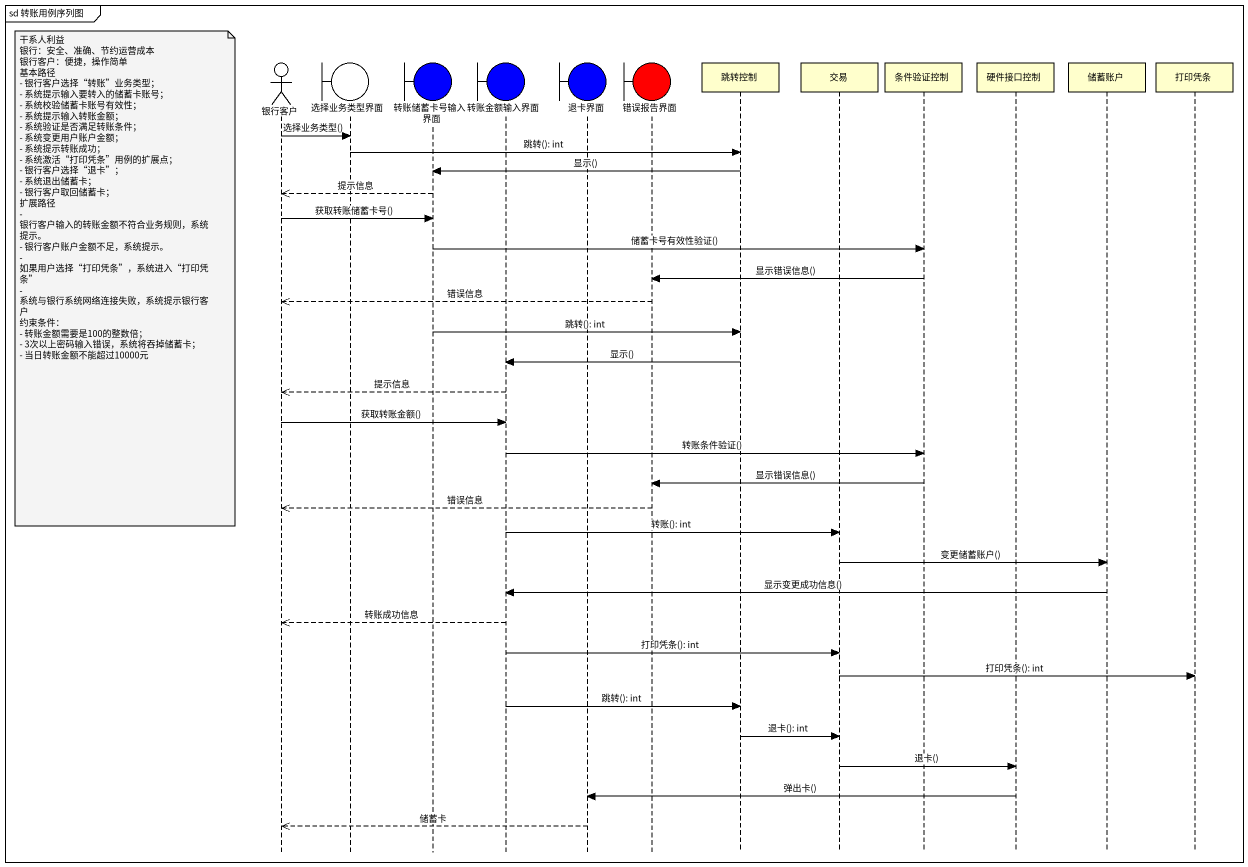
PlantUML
@startuml
mainframe sd 转账用例序列图
hide footbox
actor 银行客户
boundary 选择业务类型界面
boundary 转账储蓄卡号输入界面 #0000FF
boundary 转账金额输入界面 #0000FF
boundary 退卡界面 #0000FF
boundary 错误报告界面 #FF0000
participant 跳转控制
participant 交易
participant 条件验证控制
participant 硬件接口控制
participant 储蓄账户
participant 打印凭条

银行客户 -> 选择业务类型界面 : 选择业务类型()
选择业务类型界面 -> 跳转控制 : 跳转(): int
跳转控制 -> 转账储蓄卡号输入界面 : 显示()
转账储蓄卡号输入界面 -->> 银行客户 : 提示信息
银行客户 -> 转账储蓄卡号输入界面 : 获取转账储蓄卡号()
转账储蓄卡号输入界面 -> 条件验证控制 : 储蓄卡号有效性验证()
note left of 银行客户
  干系人利益
  银行：安全、准确、节约运营成本
  银行客户：便捷，操作简单
  基本路径
  - 银行客户选择“转账”业务类型；
  - 系统提示输入要转入的储蓄卡账号；
  - 系统校验储蓄卡账号有效性；
  - 系统提示输入转账金额；
  - 系统验证是否满足转账条件；
  - 系统变更用户账户金额；
  - 系统提示转账成功；
  - 系统激活“打印凭条”用例的扩展点；
  - 银行客户选择“退卡”；
  - 系统退出储蓄卡；
  - 银行客户取回储蓄卡；
  扩展路径
  - 银行客户输入的转账金额不符合业务规则，系统提示。
  - 银行客户账户金额不足，系统提示。
  - 如果用户选择“打印凭条”，系统进入“打印凭条”
  - 系统与银行系统网络连接失败，系统提示银行客户
  约束条件：
  - 转账金额需要是100的整数倍；
  - 3次以上密码输入错误，系统将吞掉储蓄卡；
  - 当日转账金额不能超过10000元
end note
条件验证控制 -> 错误报告界面 : 显示错误信息()
错误报告界面 -->> 银行客户 : 错误信息
转账储蓄卡号输入界面 -> 跳转控制 : 跳转(): int
跳转控制 -> 转账金额输入界面 : 显示()
转账金额输入界面 -->> 银行客户 : 提示信息
银行客户 -> 转账金额输入界面 : 获取转账金额()
转账金额输入界面 -> 条件验证控制 : 转账条件验证()
条件验证控制 -> 错误报告界面 : 显示错误信息()
错误报告界面 -->> 银行客户 : 错误信息
转账金额输入界面 -> 交易 : 转账(): int
交易 -> 储蓄账户 : 变更储蓄账户()
储蓄账户 -> 转账金额输入界面 : 显示变更成功信息()
转账金额输入界面 -->> 银行客户 : 转账成功信息
转账金额输入界面 -> 交易 : 打印凭条(): int
交易 -> 打印凭条 : 打印凭条(): int
转账金额输入界面 -> 跳转控制 : 跳转(): int
跳转控制 -> 交易 : 退卡(): int
交易 -> 硬件接口控制 : 退卡()
硬件接口控制 -> 退卡界面 : 弹出卡()
退卡界面 -->> 银行客户 : 储蓄卡
@enduml
